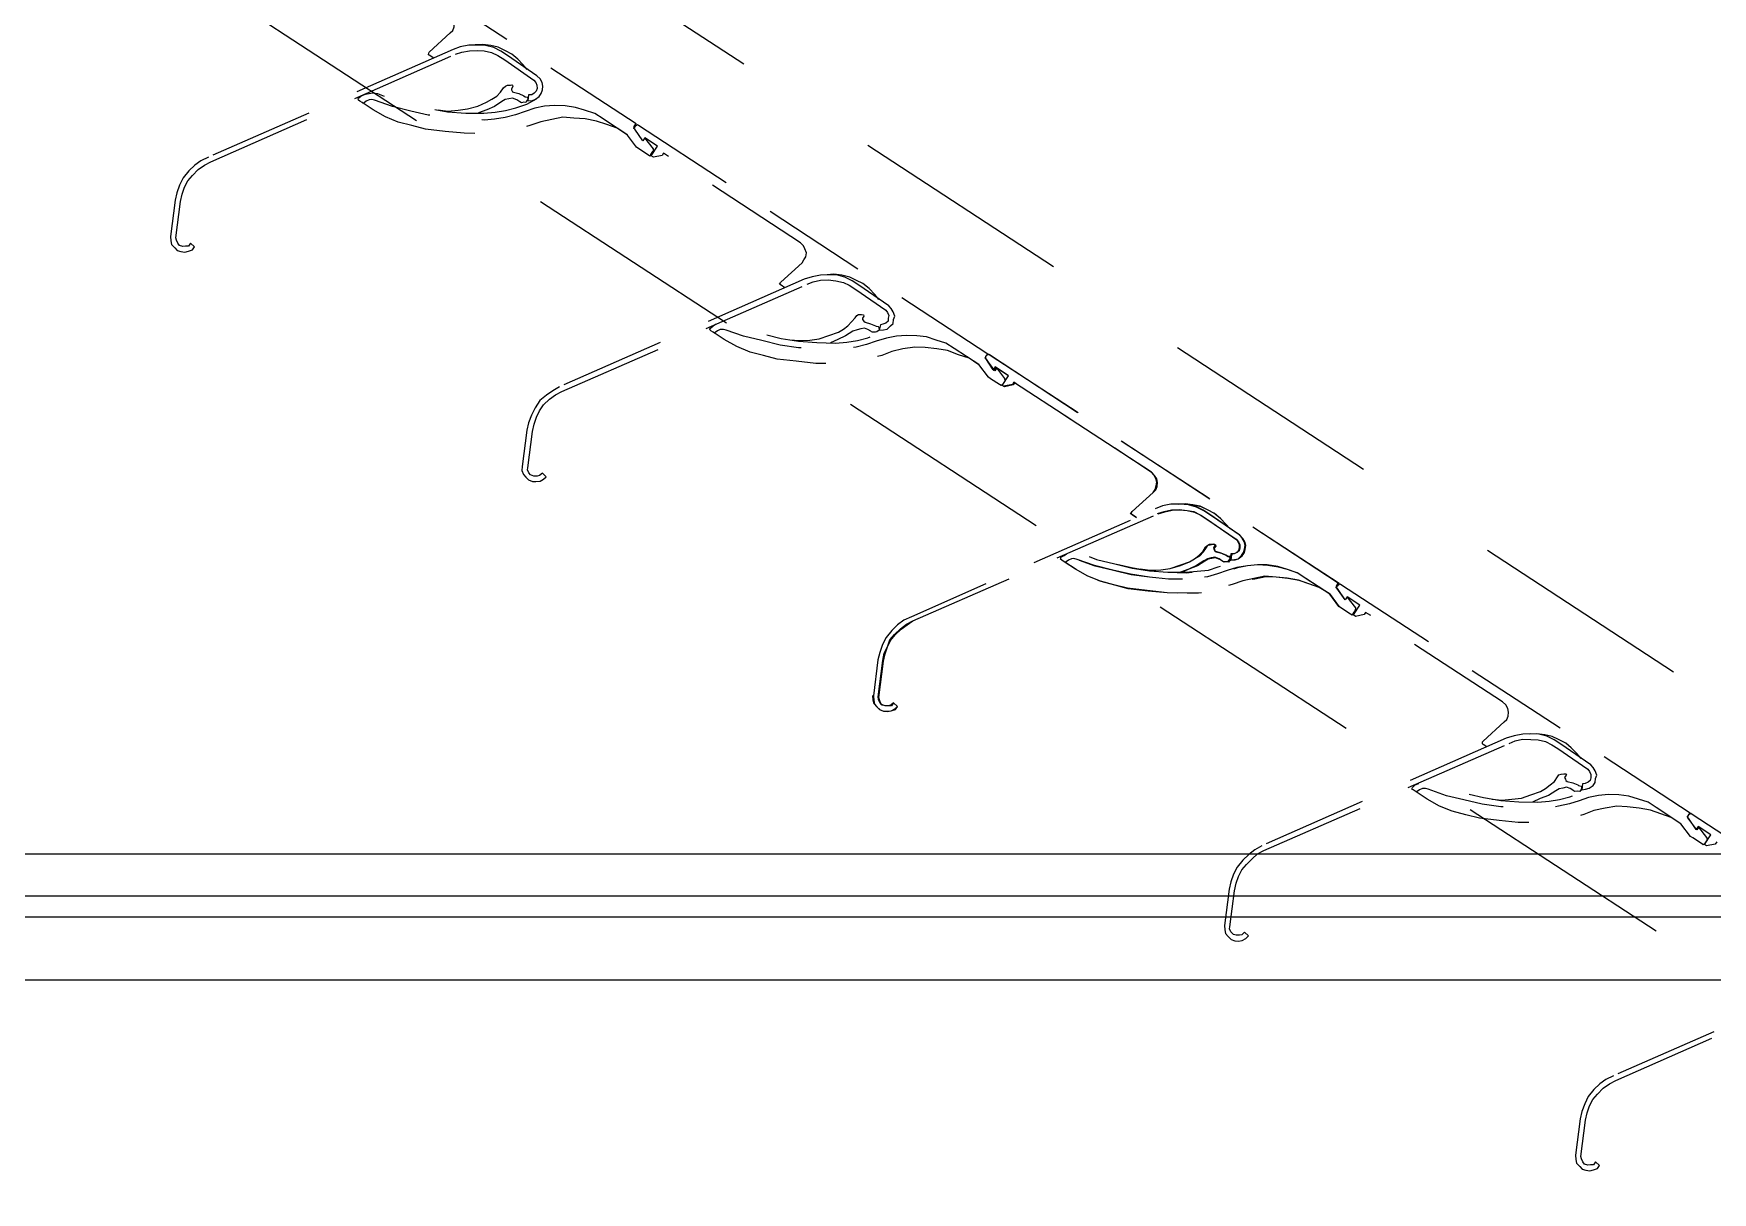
# Model space of a CAD drawing. Header units: centimetres. Extents: x -35664 to 50682, y -23001 to 23705.
# Drawn here: x 4918.28 to 4958.26, y -11470.41 to -11442.8 of the extents above; entities that cross this region are included whole.
import ezdxf

# ---------------------------------------------------------------- set-up
doc = ezdxf.new("R2010")
doc.units = ezdxf.units.CM
doc.linetypes.add('Style de ligne -13', pattern=[0.147638, 0.098425, -0.049213])
doc.linetypes.add('Style de ligne -17', pattern=[0.347222, 0.20828, -0.138942])
doc.layers.add('B Général', color=252, linetype='Continuous')
doc.layers.add('prlm-Coupe', color=252, linetype='Continuous')

# ---------------------------------------------------------------- blocks, each defined once
blk = doc.blocks.new('B 90.Groupe-129-1')
at = {"layer": 'B Général', "linetype": 'Style de ligne -13', "ltscale": 25.4}
for p, q in [((4929.594, -4057.031), (4937.902, -4062.465)), ((4933.542, -4060.701), (4927.717, -4063.265)), ((4927.771, -4063.376), (4933.596, -4060.812)), ((4934.771, -4060.948), (4935.468, -4061.429)), ((4935.538, -4061.323), (4934.841, -4060.842)), ((4935.342, -4061.777), (4935.326, -4061.918)), ((4937.699, -4062.736), (4937.114, -4062.354)), ((4937.913, -4063.028), (4937.699, -4062.736)), ((4937.955, -4062.499), (4946.281, -4067.945)), ((4938.261, -4063.231), (4938.412, -4063)), ((4941.813, -4065.301), (4938.554, -4063.169)), ((4926.922, -4064.287), (4926.812, -4065.151)), ((4926.942, -4065.185), (4927.052, -4064.321)), ((4927.384, -4065.399), (4927.289, -4065.311)), ((4941.903, -4066.169), (4936.079, -4068.733)), ((4936.132, -4068.844), (4941.975, -4066.292)), ((4943.917, -4066.803), (4943.202, -4066.311)), ((4943.917, -4066.803), (4943.202, -4066.311)), ((4943.132, -4066.417), (4943.847, -4066.91)), ((4943.132, -4066.417), (4943.847, -4066.91)), ((4943.721, -4067.257), (4943.687, -4067.386)), ((4943.721, -4067.257), (4943.687, -4067.386)), ((4946.06, -4068.205), (4945.475, -4067.823)), ((4946.06, -4068.205), (4945.475, -4067.823)), ((4946.292, -4068.508), (4946.06, -4068.205)), ((4946.292, -4068.508), (4946.06, -4068.205)), ((4946.316, -4067.968), (4954.624, -4073.402)), ((4946.622, -4068.699), (4946.773, -4068.469)), ((4946.622, -4068.699), (4946.773, -4068.469)), ((4946.622, -4068.699), (4946.773, -4068.469)), ((4950.174, -4070.77), (4946.897, -4068.626)), ((4935.301, -4069.767), (4935.191, -4070.631)), ((4935.321, -4070.665), (4935.43, -4069.801)), ((4935.763, -4070.879), (4935.668, -4070.792)), ((4944.493, -4074.313), (4950.336, -4071.761)), ((4951.494, -4071.885), (4952.191, -4072.367)), ((4951.511, -4071.897), (4952.208, -4072.378)), ((4952.26, -4072.26), (4951.563, -4071.779)), ((4952.064, -4072.714), (4952.048, -4072.855)), ((4952.082, -4072.726), (4952.066, -4072.867)), ((4948.381, -4073.087), (4948.115, -4072.913)), ((4949.907, -4073.073), (4950.142, -4073.101)), ((4954.421, -4073.674), (4953.836, -4073.291)), ((4954.677, -4073.437), (4963.003, -4078.882)), ((4954.635, -4073.965), (4954.421, -4073.674)), ((4954.983, -4074.168), (4955.134, -4073.938)), ((4958.536, -4076.238), (4955.276, -4074.107)), ((4943.662, -4075.236), (4943.552, -4076.1)), ((4943.664, -4076.122), (4943.774, -4075.258)), ((4943.682, -4076.134), (4943.791, -4075.27)), ((4944.124, -4076.347), (4944.029, -4076.26)), ((4944.124, -4076.347), (4944.029, -4076.26)), ((4958.626, -4077.106), (4952.801, -4079.67)), ((4952.855, -4079.781), (4958.697, -4077.229)), ((4959.855, -4077.354), (4960.569, -4077.847)), ((4960.639, -4077.74), (4959.924, -4077.248)), ((4960.443, -4078.194), (4960.427, -4078.335)), ((4962.782, -4079.142), (4962.198, -4078.76)), ((4963.014, -4079.446), (4962.782, -4079.142)), ((4963.056, -4078.917), (4971.364, -4084.351)), ((4963.344, -4079.636), (4963.495, -4079.406)), ((4952.023, -4080.705), (4951.913, -4081.569)), ((4952.043, -4081.603), (4952.153, -4080.739)), ((4952.485, -4081.816), (4952.39, -4081.729)), ((4967.004, -4082.587), (4961.18, -4085.15)), ((4961.233, -4085.262), (4967.058, -4082.698)), ((4960.384, -4086.173), (4960.274, -4087.037)), ((4960.404, -4087.071), (4960.514, -4086.207)), ((4960.846, -4087.285), (4960.751, -4087.197))]:
    blk.add_line(p, q, dxfattribs=at)
at = {"layer": 'B Général', "linetype": 'Style de ligne -13', "ltscale": 25.4, "flags": 128}
for points in [[(4933.08, -4060.904), (4932.974, -4060.835), (4932.956, -4060.823), (4932.962, -4060.776), (4932.973, -4060.759), (4933.474, -4060.302), (4933.538, -4060.243), (4933.567, -4060.16), (4933.578, -4060.066), (4933.559, -4059.978), (4933.512, -4059.897), (4933.452, -4059.833)], [(4934.841, -4060.842), (4934.681, -4060.738), (4934.51, -4060.651), (4934.316, -4060.6), (4934.117, -4060.596), (4933.917, -4060.592), (4933.712, -4060.635), (4933.542, -4060.701)], [(4933.596, -4060.812), (4933.754, -4060.763), (4933.93, -4060.727), (4934.112, -4060.719), (4934.282, -4060.729), (4934.459, -4060.769), (4934.612, -4060.844), (4934.771, -4060.948)], [(4935.308, -4061.172), (4935.207, -4061.056), (4935.088, -4060.928), (4934.94, -4060.806), (4934.787, -4060.731), (4934.616, -4060.644), (4934.44, -4060.605), (4934.252, -4060.583), (4934.07, -4060.59)], [(4934.742, -4061.612), (4934.794, -4061.57), (4934.835, -4061.546), (4934.912, -4061.546), (4934.941, -4061.54), (4934.959, -4061.551), (4934.965, -4061.581), (4934.93, -4061.634), (4934.936, -4061.663), (4934.96, -4061.704), (4934.978, -4061.716), (4935.107, -4061.75), (4935.225, -4061.801), (4935.26, -4061.825), (4935.307, -4061.83), (4935.325, -4061.842), (4935.314, -4061.859), (4935.331, -4061.871), (4935.308, -4061.906), (4935.273, -4061.959), (4935.226, -4061.954), (4935.168, -4061.966), (4935.132, -4061.943), (4935.132, -4061.943), (4935.061, -4061.897), (4934.961, -4061.857), (4934.873, -4061.875), (4934.786, -4061.893), (4934.704, -4061.941), (4934.529, -4062.054), (4934.347, -4062.138), (4934.148, -4062.21)], [(4935.326, -4061.918), (4935.431, -4061.911), (4935.502, -4061.881), (4935.595, -4061.816), (4935.641, -4061.745), (4935.67, -4061.662), (4935.681, -4061.568), (4935.663, -4061.481), (4935.615, -4061.399), (4935.538, -4061.323)], [(4935.468, -4061.429), (4935.51, -4061.482), (4935.54, -4061.552), (4935.541, -4061.628), (4935.524, -4061.693), (4935.471, -4061.735), (4935.419, -4061.776), (4935.342, -4061.777)], [(4936.672, -4062.141), (4936.46, -4062.078), (4936.208, -4062.039), (4935.961, -4062.03), (4935.72, -4062.049), (4935.486, -4062.099), (4935.258, -4062.177), (4935.029, -4062.255), (4934.783, -4062.322), (4934.531, -4062.359), (4934.291, -4062.379), (4933.844, -4062.365), (4933.392, -4062.322), (4932.951, -4062.262), (4932.534, -4062.166), (4932.098, -4062.058), (4931.668, -4061.903), (4931.604, -4061.886), (4931.545, -4061.898), (4931.475, -4061.928), (4931.422, -4061.97), (4931.393, -4061.976), (4931.375, -4061.964), (4931.322, -4061.93), (4931.287, -4061.906), (4931.281, -4061.877), (4931.292, -4061.859), (4931.356, -4061.8), (4931.456, -4061.764), (4931.544, -4061.746), (4931.631, -4061.727), (4931.743, -4061.75), (4932.144, -4061.911), (4932.562, -4062.007), (4932.979, -4062.103), (4933.408, -4062.181), (4933.843, -4062.213), (4934.272, -4062.215), (4934.542, -4062.189), (4934.794, -4062.152), (4935.04, -4062.085), (4935.297, -4062), (4935.531, -4061.875)], [(4933.185, -4062.136), (4933.42, -4062.164), (4933.661, -4062.144), (4933.883, -4062.113), (4934.129, -4062.046), (4934.34, -4061.956), (4934.463, -4061.884), (4934.585, -4061.813), (4934.672, -4061.718), (4934.742, -4061.612)], [(4932.884, -4062.597), (4932.56, -4062.512), (4932.236, -4062.426), (4931.936, -4062.306), (4931.641, -4062.138), (4931.375, -4061.964)], [(4937.681, -4062.725), (4937.451, -4062.574), (4937.204, -4062.488), (4936.956, -4062.403), (4936.686, -4062.352), (4936.421, -4062.331), (4936.157, -4062.31), (4935.893, -4062.365), (4935.63, -4062.42), (4935.372, -4062.505), (4935.115, -4062.589), (4934.839, -4062.662), (4934.558, -4062.705), (4934.282, -4062.702), (4933.806, -4062.694), (4933.354, -4062.651), (4932.884, -4062.597)], [(4937.114, -4062.354), (4936.919, -4062.227), (4936.672, -4062.141)], [(4938.255, -4063.201), (4938.301, -4063.13), (4938.313, -4063.113), (4938.318, -4063.066), (4938.11, -4062.803), (4938.064, -4062.874), (4937.868, -4062.594), (4937.85, -4062.583), (4937.856, -4062.536), (4937.902, -4062.465)], [(4938.412, -4063), (4938.11, -4062.803), (4938.064, -4062.874), (4937.868, -4062.594), (4937.85, -4062.583), (4937.873, -4062.547), (4937.896, -4062.512), (4937.937, -4062.488), (4937.955, -4062.499)], [(4938.255, -4063.201), (4938.232, -4063.237), (4938.196, -4063.214), (4937.966, -4063.063), (4937.913, -4063.028)], [(4927.717, -4063.265), (4927.536, -4063.348), (4927.39, -4063.455), (4927.251, -4063.592), (4927.117, -4063.757), (4927.03, -4063.928), (4926.962, -4064.111), (4926.922, -4064.287)], [(4927.052, -4064.321), (4927.091, -4064.145), (4927.148, -4063.98), (4927.223, -4063.827), (4927.334, -4063.697), (4927.473, -4063.56), (4927.619, -4063.453), (4927.771, -4063.376)], [(4938.554, -4063.169), (4938.519, -4063.222), (4938.314, -4063.265), (4938.261, -4063.231)], [(4926.812, -4065.151), (4926.819, -4065.257), (4926.837, -4065.345), (4926.914, -4065.42), (4926.974, -4065.484), (4927.056, -4065.513), (4927.15, -4065.524), (4927.238, -4065.506), (4927.338, -4065.469), (4927.384, -4065.399)], [(4927.289, -4065.311), (4927.243, -4065.382), (4927.167, -4065.383), (4927.108, -4065.395), (4927.026, -4065.367), (4926.984, -4065.314), (4926.954, -4065.244), (4926.942, -4065.185)], [(4941.441, -4066.373), (4941.353, -4066.315), (4941.317, -4066.292), (4941.34, -4066.256), (4941.352, -4066.239), (4941.853, -4065.782), (4941.899, -4065.711), (4941.945, -4065.64), (4941.956, -4065.546), (4941.92, -4065.447), (4941.89, -4065.377), (4941.813, -4065.301)], [(4941.441, -4066.373), (4941.353, -4066.315), (4941.317, -4066.292), (4941.34, -4066.256), (4941.352, -4066.239), (4941.853, -4065.782), (4941.899, -4065.711), (4941.945, -4065.64), (4941.956, -4065.546), (4941.92, -4065.447), (4941.89, -4065.377), (4941.813, -4065.301)], [(4943.202, -4066.311), (4943.043, -4066.206), (4942.872, -4066.12), (4942.677, -4066.069), (4942.478, -4066.064), (4942.296, -4066.072), (4942.091, -4066.115), (4941.903, -4066.169)], [(4943.202, -4066.311), (4943.043, -4066.206), (4942.872, -4066.12), (4942.677, -4066.069), (4942.478, -4066.064), (4942.296, -4066.072), (4942.091, -4066.115), (4941.903, -4066.169)], [(4941.975, -4066.292), (4942.115, -4066.232), (4942.291, -4066.195), (4942.473, -4066.188), (4942.661, -4066.21), (4942.837, -4066.249), (4942.973, -4066.313), (4943.132, -4066.417)], [(4941.975, -4066.292), (4942.115, -4066.232), (4942.291, -4066.195), (4942.473, -4066.188), (4942.661, -4066.21), (4942.837, -4066.249), (4942.973, -4066.313), (4943.132, -4066.417)], [(4943.686, -4066.653), (4943.585, -4066.536), (4943.449, -4066.396), (4943.301, -4066.274), (4943.148, -4066.199), (4942.995, -4066.124), (4942.801, -4066.073), (4942.612, -4066.051), (4942.448, -4066.07)], [(4943.686, -4066.653), (4943.585, -4066.536), (4943.449, -4066.396), (4943.301, -4066.274), (4943.148, -4066.199), (4942.995, -4066.124), (4942.801, -4066.073), (4942.612, -4066.051), (4942.448, -4066.07)], [(4941.564, -4067.616), (4941.781, -4067.632), (4942.039, -4067.624), (4942.262, -4067.593), (4942.49, -4067.514), (4942.719, -4067.436), (4942.841, -4067.364), (4942.946, -4067.281), (4943.033, -4067.187), (4943.121, -4067.092)], [(4941.564, -4067.616), (4941.781, -4067.632), (4942.039, -4067.624), (4942.262, -4067.593), (4942.49, -4067.514), (4942.719, -4067.436), (4942.841, -4067.364), (4942.946, -4067.281), (4943.033, -4067.187), (4943.121, -4067.092)], [(4943.121, -4067.092), (4943.155, -4067.039), (4943.196, -4067.015), (4943.273, -4067.014), (4943.32, -4067.02), (4943.32, -4067.02), (4943.326, -4067.049), (4943.291, -4067.102), (4943.297, -4067.132), (4943.321, -4067.172), (4943.356, -4067.196), (4943.486, -4067.23), (4943.604, -4067.281), (4943.621, -4067.293), (4943.668, -4067.298), (4943.686, -4067.31), (4943.675, -4067.328), (4943.692, -4067.339), (4943.687, -4067.386), (4943.634, -4067.428), (4943.605, -4067.434), (4943.529, -4067.435), (4943.511, -4067.423), (4943.493, -4067.412), (4943.422, -4067.365), (4943.34, -4067.337), (4943.252, -4067.355), (4943.164, -4067.373), (4943.065, -4067.409), (4942.89, -4067.523), (4942.708, -4067.606), (4942.527, -4067.69)], [(4943.121, -4067.092), (4943.155, -4067.039), (4943.196, -4067.015), (4943.273, -4067.014), (4943.32, -4067.02), (4943.32, -4067.02), (4943.326, -4067.049), (4943.291, -4067.102), (4943.297, -4067.132), (4943.321, -4067.172), (4943.356, -4067.196), (4943.486, -4067.23), (4943.604, -4067.281), (4943.621, -4067.293), (4943.668, -4067.298), (4943.686, -4067.31), (4943.675, -4067.328), (4943.692, -4067.339), (4943.687, -4067.386), (4943.634, -4067.428), (4943.605, -4067.434), (4943.529, -4067.435), (4943.511, -4067.423), (4943.493, -4067.412), (4943.422, -4067.365), (4943.34, -4067.337), (4943.252, -4067.355), (4943.164, -4067.373), (4943.065, -4067.409), (4942.89, -4067.523), (4942.708, -4067.606), (4942.527, -4067.69)], [(4943.687, -4067.386), (4943.793, -4067.38), (4943.88, -4067.361), (4943.956, -4067.284), (4944.02, -4067.225), (4944.031, -4067.131), (4944.06, -4067.049), (4944.024, -4066.949), (4943.976, -4066.867), (4943.917, -4066.803)], [(4943.687, -4067.386), (4943.793, -4067.38), (4943.88, -4067.361), (4943.956, -4067.284), (4944.02, -4067.225), (4944.031, -4067.131), (4944.06, -4067.049), (4944.024, -4066.949), (4943.976, -4066.867), (4943.917, -4066.803)], [(4943.847, -4066.91), (4943.889, -4066.962), (4943.919, -4067.032), (4943.902, -4067.097), (4943.902, -4067.173), (4943.85, -4067.215), (4943.78, -4067.245), (4943.721, -4067.257)], [(4943.847, -4066.91), (4943.889, -4066.962), (4943.919, -4067.032), (4943.902, -4067.097), (4943.902, -4067.173), (4943.85, -4067.215), (4943.78, -4067.245), (4943.721, -4067.257)], [(4945.475, -4067.823), (4945.281, -4067.695), (4945.051, -4067.621), (4944.821, -4067.547), (4944.586, -4067.519), (4944.34, -4067.51), (4944.099, -4067.53), (4943.865, -4067.579), (4943.619, -4067.645), (4943.39, -4067.724), (4943.144, -4067.79), (4942.892, -4067.828), (4942.652, -4067.848), (4942.205, -4067.834), (4941.771, -4067.802), (4941.33, -4067.742), (4940.895, -4067.634), (4940.459, -4067.526), (4940.047, -4067.383), (4939.982, -4067.366), (4939.906, -4067.367), (4939.836, -4067.397), (4939.783, -4067.438), (4939.772, -4067.456), (4939.736, -4067.433), (4939.683, -4067.398), (4939.665, -4067.387), (4939.659, -4067.357), (4939.671, -4067.339), (4939.735, -4067.28), (4939.817, -4067.233), (4939.922, -4067.226), (4940.01, -4067.207), (4940.104, -4067.218), (4940.505, -4067.379), (4940.922, -4067.475), (4941.358, -4067.583), (4941.769, -4067.65), (4942.204, -4067.681), (4942.65, -4067.695), (4942.92, -4067.669), (4943.172, -4067.632), (4943.418, -4067.565), (4943.658, -4067.469), (4943.892, -4067.343)], [(4941.262, -4068.077), (4940.939, -4067.992), (4940.615, -4067.907), (4940.297, -4067.774), (4940.002, -4067.607), (4939.736, -4067.433)], [(4946.042, -4068.193), (4945.83, -4068.054), (4945.582, -4067.969), (4945.317, -4067.871), (4945.065, -4067.832), (4944.782, -4067.799), (4944.536, -4067.79), (4944.254, -4067.833), (4943.991, -4067.889), (4943.751, -4067.985), (4943.476, -4068.058), (4943.2, -4068.13), (4942.937, -4068.186), (4942.661, -4068.182), (4942.185, -4068.175), (4941.715, -4068.12), (4941.262, -4068.077)], [(4946.634, -4068.681), (4946.68, -4068.611), (4946.692, -4068.593), (4946.679, -4068.534), (4946.489, -4068.283), (4946.443, -4068.354), (4946.229, -4068.063), (4946.211, -4068.051), (4946.234, -4068.016), (4946.281, -4067.945)], [(4946.773, -4068.469), (4946.454, -4068.26), (4946.407, -4068.331), (4946.229, -4068.063), (4946.211, -4068.051), (4946.234, -4068.016), (4946.258, -4067.98), (4946.281, -4067.945), (4946.316, -4067.968)], [(4946.634, -4068.681), (4946.68, -4068.611), (4946.692, -4068.593), (4946.679, -4068.534), (4946.489, -4068.283), (4946.443, -4068.354), (4946.229, -4068.063), (4946.211, -4068.051), (4946.234, -4068.016), (4946.281, -4067.945)], [(4946.773, -4068.469), (4946.472, -4068.272), (4946.425, -4068.343), (4946.247, -4068.074), (4946.229, -4068.063), (4946.234, -4068.016), (4946.258, -4067.98), (4946.298, -4067.956), (4946.334, -4067.98)], [(4946.773, -4068.469), (4946.472, -4068.272), (4946.425, -4068.343), (4946.247, -4068.074), (4946.229, -4068.063), (4946.234, -4068.016), (4946.258, -4067.98), (4946.298, -4067.956), (4946.334, -4067.98)], [(4946.334, -4067.98), (4954.642, -4073.413), (4954.596, -4073.484), (4954.572, -4073.52), (4954.608, -4073.543), (4954.804, -4073.823), (4954.85, -4073.752), (4955.058, -4074.014), (4955.053, -4074.061), (4955.041, -4074.079), (4954.995, -4074.15), (4954.972, -4074.185), (4954.936, -4074.162), (4954.706, -4074.012), (4954.653, -4073.977), (4954.439, -4073.685), (4954.191, -4073.523), (4953.943, -4073.437), (4953.696, -4073.351), (4953.426, -4073.301), (4953.144, -4073.268), (4952.897, -4073.258), (4952.633, -4073.314), (4952.369, -4073.369), (4952.112, -4073.453), (4951.854, -4073.538), (4951.579, -4073.611), (4951.298, -4073.654), (4951.022, -4073.651), (4950.546, -4073.643), (4950.094, -4073.6), (4949.623, -4073.546), (4949.3, -4073.46), (4948.976, -4073.375), (4948.676, -4073.254), (4948.381, -4073.087)], [(4936.079, -4068.733), (4935.915, -4068.829), (4935.769, -4068.936), (4935.612, -4069.06), (4935.496, -4069.237), (4935.409, -4069.408), (4935.34, -4069.591), (4935.301, -4069.767)], [(4946.634, -4068.681), (4946.593, -4068.705), (4946.557, -4068.682), (4946.345, -4068.543), (4946.292, -4068.508)], [(4946.634, -4068.681), (4946.593, -4068.705), (4946.557, -4068.682), (4946.345, -4068.543), (4946.292, -4068.508)], [(4946.897, -4068.626), (4946.863, -4068.679), (4946.657, -4068.722), (4946.622, -4068.699)], [(4946.915, -4068.638), (4946.88, -4068.691), (4946.675, -4068.734), (4946.622, -4068.699)], [(4946.915, -4068.638), (4946.88, -4068.691), (4946.675, -4068.734), (4946.622, -4068.699)], [(4949.82, -4071.853), (4949.714, -4071.784), (4949.696, -4071.772), (4949.701, -4071.725), (4949.713, -4071.707), (4950.214, -4071.251), (4950.278, -4071.191), (4950.307, -4071.109), (4950.317, -4071.015), (4950.299, -4070.927), (4950.251, -4070.845), (4950.192, -4070.781), (4946.915, -4068.638)], [(4935.43, -4069.801), (4935.47, -4069.625), (4935.527, -4069.46), (4935.602, -4069.307), (4935.695, -4069.165), (4935.835, -4069.029), (4935.98, -4068.922), (4936.132, -4068.844)], [(4935.191, -4070.631), (4935.18, -4070.725), (4935.216, -4070.825), (4935.276, -4070.889), (4935.335, -4070.953), (4935.435, -4070.993), (4935.511, -4070.993), (4935.617, -4070.986), (4935.699, -4070.938), (4935.763, -4070.879)], [(4935.668, -4070.792), (4935.604, -4070.851), (4935.545, -4070.863), (4935.469, -4070.864), (4935.387, -4070.835), (4935.345, -4070.783), (4935.315, -4070.712), (4935.321, -4070.665)], [(4949.802, -4071.841), (4949.696, -4071.772), (4949.678, -4071.76), (4949.701, -4071.725), (4949.713, -4071.707), (4950.214, -4071.251), (4950.26, -4071.18), (4950.289, -4071.097), (4950.3, -4071.003), (4950.281, -4070.916), (4950.234, -4070.834), (4950.174, -4070.77)], [(4952.066, -4072.867), (4952.171, -4072.86), (4952.242, -4072.83), (4952.335, -4072.764), (4952.381, -4072.694), (4952.41, -4072.611), (4952.421, -4072.517), (4952.402, -4072.429), (4952.355, -4072.347), (4952.278, -4072.272), (4951.581, -4071.791), (4951.421, -4071.686), (4951.25, -4071.6), (4951.056, -4071.549), (4950.839, -4071.533), (4950.657, -4071.54), (4950.452, -4071.583), (4950.282, -4071.649), (4944.457, -4074.213)], [(4951.563, -4071.779), (4951.404, -4071.675), (4951.233, -4071.588), (4951.038, -4071.537), (4950.839, -4071.533), (4950.639, -4071.529), (4950.434, -4071.572), (4950.264, -4071.638)], [(4952.047, -4072.121), (4951.947, -4072.005), (4951.81, -4071.865), (4951.662, -4071.743), (4951.509, -4071.668), (4951.338, -4071.581), (4951.162, -4071.542), (4950.974, -4071.52), (4950.792, -4071.527)], [(4952.047, -4072.121), (4951.947, -4072.005), (4951.828, -4071.876), (4951.68, -4071.754), (4951.509, -4071.668), (4951.356, -4071.593), (4951.179, -4071.553), (4950.991, -4071.532), (4950.809, -4071.539)], [(4950.318, -4071.749), (4950.476, -4071.701), (4950.652, -4071.664), (4950.834, -4071.656), (4951.022, -4071.678), (4951.181, -4071.706), (4951.334, -4071.781), (4951.494, -4071.885)], [(4950.336, -4071.761), (4950.494, -4071.712), (4950.67, -4071.675), (4950.852, -4071.668), (4951.022, -4071.678), (4951.199, -4071.718), (4951.352, -4071.793), (4951.511, -4071.897)], [(4952.048, -4072.855), (4952.154, -4072.848), (4952.242, -4072.83), (4952.317, -4072.753), (4952.364, -4072.682), (4952.392, -4072.6), (4952.403, -4072.506), (4952.385, -4072.418), (4952.337, -4072.336), (4952.26, -4072.26)], [(4953.836, -4073.291), (4953.642, -4073.164), (4953.394, -4073.078), (4953.182, -4073.015), (4952.93, -4072.976), (4952.701, -4072.978), (4952.46, -4072.998), (4952.208, -4073.036), (4951.98, -4073.114), (4951.751, -4073.192), (4951.506, -4073.259), (4951.253, -4073.296), (4951.013, -4073.316), (4950.567, -4073.302), (4950.132, -4073.271), (4949.673, -4073.199), (4949.256, -4073.103), (4948.82, -4072.995), (4948.408, -4072.852), (4948.326, -4072.823), (4948.267, -4072.835), (4948.197, -4072.865), (4948.144, -4072.907), (4948.115, -4072.913), (4948.097, -4072.901), (4948.044, -4072.867), (4948.009, -4072.843), (4948.02, -4072.826), (4948.014, -4072.796), (4948.096, -4072.749), (4948.178, -4072.701), (4948.266, -4072.683), (4948.371, -4072.676), (4948.465, -4072.687), (4948.866, -4072.848), (4949.284, -4072.944), (4949.701, -4073.04), (4950.131, -4073.118), (4950.565, -4073.15), (4950.994, -4073.152), (4951.264, -4073.126), (4951.533, -4073.1), (4951.762, -4073.022), (4952.019, -4072.937), (4952.253, -4072.812)], [(4954.439, -4073.685), (4953.854, -4073.303), (4953.659, -4073.175), (4953.412, -4073.09), (4953.2, -4073.027), (4952.947, -4072.988), (4952.701, -4072.978), (4952.46, -4072.998), (4952.226, -4073.047), (4951.997, -4073.125), (4951.769, -4073.204), (4951.523, -4073.271), (4951.271, -4073.308), (4951.013, -4073.316), (4950.584, -4073.314), (4950.132, -4073.271), (4949.691, -4073.21), (4949.273, -4073.114), (4948.838, -4073.006), (4948.408, -4072.852), (4948.343, -4072.835), (4948.285, -4072.847), (4948.214, -4072.877), (4948.144, -4072.907), (4948.133, -4072.925), (4948.115, -4072.913), (4948.062, -4072.878), (4948.026, -4072.855), (4948.02, -4072.826), (4948.032, -4072.808), (4948.096, -4072.749), (4948.195, -4072.713), (4948.283, -4072.694), (4948.371, -4072.676), (4948.483, -4072.698), (4948.866, -4072.848), (4949.301, -4072.955), (4949.719, -4073.052), (4950.131, -4073.118), (4950.565, -4073.15), (4951.012, -4073.163), (4951.281, -4073.138), (4951.533, -4073.1), (4951.779, -4073.033), (4952.037, -4072.949), (4952.271, -4072.824)], [(4949.925, -4073.085), (4950.16, -4073.112), (4950.4, -4073.093), (4950.623, -4073.061), (4950.869, -4072.994), (4951.08, -4072.905), (4951.202, -4072.833), (4951.325, -4072.762), (4951.412, -4072.667), (4951.482, -4072.561)], [(4950.142, -4073.101), (4950.4, -4073.093), (4950.623, -4073.061), (4950.852, -4072.983), (4951.08, -4072.905), (4951.202, -4072.833), (4951.307, -4072.75), (4951.395, -4072.655), (4951.464, -4072.549)], [(4951.464, -4072.549), (4951.517, -4072.507), (4951.557, -4072.484), (4951.634, -4072.483), (4951.663, -4072.477), (4951.681, -4072.488), (4951.687, -4072.518), (4951.652, -4072.571), (4951.658, -4072.6), (4951.682, -4072.641), (4951.7, -4072.653), (4951.829, -4072.687), (4951.947, -4072.738), (4951.983, -4072.762), (4952.03, -4072.767), (4952.047, -4072.779), (4952.036, -4072.796), (4952.053, -4072.808), (4952.03, -4072.843), (4951.995, -4072.897), (4951.966, -4072.903), (4951.89, -4072.903), (4951.854, -4072.88), (4951.854, -4072.88), (4951.784, -4072.834), (4951.683, -4072.794), (4951.596, -4072.812), (4951.508, -4072.83), (4951.426, -4072.878), (4951.251, -4072.991), (4951.069, -4073.075), (4950.87, -4073.147)], [(4951.482, -4072.561), (4951.517, -4072.507), (4951.575, -4072.495), (4951.634, -4072.483), (4951.681, -4072.488), (4951.698, -4072.5), (4951.705, -4072.529), (4951.67, -4072.582), (4951.676, -4072.612), (4951.682, -4072.641), (4951.717, -4072.664), (4951.847, -4072.698), (4951.965, -4072.75), (4952, -4072.773), (4952.047, -4072.779), (4952.065, -4072.79), (4952.053, -4072.808), (4952.053, -4072.808), (4952.048, -4072.855), (4952.013, -4072.908), (4951.966, -4072.903), (4951.908, -4072.915), (4951.872, -4072.892), (4951.872, -4072.892), (4951.801, -4072.845), (4951.701, -4072.805), (4951.613, -4072.824), (4951.525, -4072.842), (4951.444, -4072.89), (4951.268, -4073.003), (4951.069, -4073.075), (4950.888, -4073.159)], [(4952.191, -4072.367), (4952.232, -4072.419), (4952.262, -4072.489), (4952.263, -4072.566), (4952.246, -4072.63), (4952.211, -4072.683), (4952.141, -4072.713), (4952.064, -4072.714)], [(4952.208, -4072.378), (4952.25, -4072.431), (4952.28, -4072.501), (4952.28, -4072.577), (4952.263, -4072.642), (4952.211, -4072.683), (4952.141, -4072.713), (4952.082, -4072.726)], [(4949.606, -4073.534), (4949.282, -4073.449), (4948.959, -4073.364), (4948.658, -4073.243), (4948.363, -4073.075), (4948.097, -4072.902)], [(4954.404, -4073.662), (4954.173, -4073.512), (4953.926, -4073.426), (4953.679, -4073.34), (4953.408, -4073.289), (4953.144, -4073.268), (4952.879, -4073.247), (4952.616, -4073.302), (4952.352, -4073.357), (4952.094, -4073.442), (4951.837, -4073.526), (4951.561, -4073.599), (4951.28, -4073.643), (4951.022, -4073.651), (4950.546, -4073.643), (4950.076, -4073.589), (4949.606, -4073.534)], [(4954.977, -4074.138), (4955.023, -4074.068), (4955.035, -4074.05), (4955.04, -4074.003), (4954.833, -4073.74), (4954.786, -4073.811), (4954.59, -4073.531), (4954.572, -4073.52), (4954.578, -4073.473), (4954.624, -4073.402)], [(4955.134, -4073.938), (4954.833, -4073.741), (4954.786, -4073.811), (4954.608, -4073.543), (4954.59, -4073.531), (4954.596, -4073.484), (4954.619, -4073.449), (4954.66, -4073.425), (4954.677, -4073.437)], [(4944.457, -4074.213), (4944.276, -4074.297), (4944.13, -4074.404), (4943.991, -4074.54), (4943.857, -4074.706), (4943.77, -4074.877), (4943.702, -4075.06), (4943.662, -4075.236)], [(4943.774, -4075.258), (4943.813, -4075.082), (4943.888, -4074.929), (4943.946, -4074.764), (4944.056, -4074.634), (4944.196, -4074.497), (4944.341, -4074.39), (4944.493, -4074.313)], [(4943.791, -4075.27), (4943.831, -4075.094), (4943.888, -4074.929), (4943.963, -4074.775), (4944.074, -4074.645), (4944.213, -4074.509), (4944.359, -4074.402), (4944.493, -4074.313)], [(4954.977, -4074.138), (4954.954, -4074.174), (4954.918, -4074.151), (4954.706, -4074.012), (4954.635, -4073.965)], [(4955.276, -4074.107), (4955.242, -4074.16), (4955.036, -4074.203), (4954.983, -4074.168)], [(4943.534, -4076.088), (4943.541, -4076.194), (4943.56, -4076.282), (4943.637, -4076.358), (4943.696, -4076.422), (4943.796, -4076.462), (4943.872, -4076.461), (4943.978, -4076.454), (4944.06, -4076.407), (4944.124, -4076.347)], [(4943.552, -4076.1), (4943.559, -4076.206), (4943.577, -4076.293), (4943.637, -4076.358), (4943.714, -4076.433), (4943.796, -4076.462), (4943.89, -4076.473), (4943.978, -4076.454), (4944.077, -4076.418), (4944.124, -4076.347)], [(4944.029, -4076.26), (4943.965, -4076.319), (4943.906, -4076.332), (4943.83, -4076.332), (4943.748, -4076.304), (4943.706, -4076.251), (4943.676, -4076.181), (4943.664, -4076.122)], [(4944.029, -4076.26), (4943.983, -4076.331), (4943.906, -4076.332), (4943.83, -4076.332), (4943.765, -4076.315), (4943.724, -4076.263), (4943.694, -4076.193), (4943.682, -4076.134)], [(4958.163, -4077.31), (4958.075, -4077.252), (4958.057, -4077.24), (4958.063, -4077.193), (4958.074, -4077.176), (4958.575, -4076.719), (4958.639, -4076.66), (4958.668, -4076.578), (4958.679, -4076.484), (4958.66, -4076.396), (4958.613, -4076.314), (4958.536, -4076.238)], [(4959.924, -4077.248), (4959.765, -4077.143), (4959.594, -4077.057), (4959.4, -4077.006), (4959.2, -4077.002), (4959.018, -4077.009), (4958.813, -4077.052), (4958.626, -4077.106)], [(4958.697, -4077.229), (4958.837, -4077.169), (4959.013, -4077.132), (4959.213, -4077.137), (4959.383, -4077.147), (4959.56, -4077.186), (4959.713, -4077.261), (4959.855, -4077.354)], [(4959.717, -4077.062), (4959.54, -4077.022), (4959.352, -4077), (4959.17, -4077.008)], [(4960.409, -4077.59), (4960.308, -4077.473), (4960.172, -4077.334), (4960.041, -4077.223), (4959.87, -4077.137), (4959.717, -4077.062)], [(4960.427, -4078.335), (4960.515, -4078.317), (4960.603, -4078.298), (4960.696, -4078.233), (4960.742, -4078.162), (4960.753, -4078.068), (4960.782, -4077.986), (4960.746, -4077.886), (4960.698, -4077.804), (4960.639, -4077.74)], [(4960.569, -4077.847), (4960.611, -4077.899), (4960.641, -4077.969), (4960.642, -4078.046), (4960.625, -4078.11), (4960.572, -4078.152), (4960.502, -4078.182), (4960.443, -4078.194)], [(4962.198, -4078.76), (4962.003, -4078.633), (4961.773, -4078.558), (4961.544, -4078.484), (4961.309, -4078.457), (4961.062, -4078.447), (4960.821, -4078.467), (4960.587, -4078.516), (4960.359, -4078.594), (4960.13, -4078.672), (4959.867, -4078.728), (4959.615, -4078.765), (4959.374, -4078.785), (4958.928, -4078.771), (4958.493, -4078.74), (4958.052, -4078.679), (4957.617, -4078.571), (4957.199, -4078.475), (4956.769, -4078.32), (4956.705, -4078.303), (4956.628, -4078.304), (4956.558, -4078.334), (4956.506, -4078.376), (4956.494, -4078.393), (4956.459, -4078.37), (4956.405, -4078.335), (4956.388, -4078.324), (4956.382, -4078.294), (4956.393, -4078.277), (4956.457, -4078.217), (4956.557, -4078.181), (4956.645, -4078.163), (4956.733, -4078.145), (4956.827, -4078.156), (4957.227, -4078.316), (4957.663, -4078.424), (4958.08, -4078.52), (4958.492, -4078.587), (4958.926, -4078.618), (4959.373, -4078.632), (4959.643, -4078.606), (4959.895, -4078.569), (4960.141, -4078.502), (4960.381, -4078.406), (4960.614, -4078.281)], [(4958.286, -4078.554), (4958.521, -4078.581), (4958.761, -4078.561), (4958.984, -4078.53), (4959.213, -4078.451), (4959.441, -4078.373), (4959.563, -4078.302), (4959.668, -4078.219), (4959.773, -4078.135), (4959.843, -4078.029)], [(4959.843, -4078.029), (4959.878, -4077.976), (4959.936, -4077.964), (4959.995, -4077.951), (4960.042, -4077.957), (4960.06, -4077.968), (4960.048, -4077.986), (4960.013, -4078.039), (4960.037, -4078.08), (4960.043, -4078.11), (4960.079, -4078.133), (4960.208, -4078.167), (4960.326, -4078.219), (4960.344, -4078.23), (4960.408, -4078.247), (4960.408, -4078.247), (4960.415, -4078.277), (4960.415, -4078.277), (4960.409, -4078.324), (4960.374, -4078.377), (4960.327, -4078.371), (4960.251, -4078.372), (4960.233, -4078.36), (4960.233, -4078.36), (4960.145, -4078.302), (4960.062, -4078.274), (4959.974, -4078.292), (4959.886, -4078.311), (4959.805, -4078.358), (4959.63, -4078.471), (4959.431, -4078.543), (4959.249, -4078.627)], [(4957.985, -4079.014), (4957.661, -4078.929), (4957.337, -4078.844), (4957.037, -4078.723), (4956.742, -4078.555), (4956.458, -4078.37)], [(4962.782, -4079.142), (4962.552, -4078.992), (4962.305, -4078.906), (4962.057, -4078.82), (4961.787, -4078.769), (4961.505, -4078.737), (4961.258, -4078.727), (4960.977, -4078.771), (4960.713, -4078.826), (4960.473, -4078.922), (4960.215, -4079.006), (4959.94, -4079.079), (4959.659, -4079.123), (4959.383, -4079.119), (4958.907, -4079.112), (4958.455, -4079.069), (4957.985, -4079.014)], [(4963.356, -4079.619), (4963.402, -4079.548), (4963.414, -4079.53), (4963.402, -4079.472), (4963.212, -4079.221), (4963.165, -4079.292), (4962.951, -4079), (4962.934, -4078.988), (4962.957, -4078.953), (4963.003, -4078.882)], [(4963.495, -4079.406), (4963.194, -4079.209), (4963.147, -4079.28), (4962.969, -4079.011), (4962.951, -4079), (4962.957, -4078.953), (4962.98, -4078.917), (4963.021, -4078.894), (4963.056, -4078.917)], [(4963.356, -4079.619), (4963.315, -4079.643), (4963.297, -4079.631), (4963.067, -4079.48), (4963.014, -4079.446)], [(4952.801, -4079.67), (4952.637, -4079.766), (4952.491, -4079.873), (4952.352, -4080.009), (4952.218, -4080.174), (4952.132, -4080.345), (4952.063, -4080.528), (4952.023, -4080.705)], [(4952.153, -4080.739), (4952.192, -4080.562), (4952.249, -4080.397), (4952.324, -4080.244), (4952.435, -4080.114), (4952.574, -4079.978), (4952.703, -4079.859), (4952.855, -4079.781)], [(4963.637, -4079.575), (4963.602, -4079.628), (4963.397, -4079.671), (4963.344, -4079.636)], [(4951.913, -4081.569), (4951.92, -4081.674), (4951.938, -4081.762), (4951.998, -4081.826), (4952.075, -4081.902), (4952.157, -4081.93), (4952.251, -4081.941), (4952.339, -4081.923), (4952.421, -4081.875), (4952.485, -4081.816)], [(4952.39, -4081.729), (4952.326, -4081.788), (4952.268, -4081.8), (4952.191, -4081.801), (4952.127, -4081.784), (4952.067, -4081.72), (4952.037, -4081.65), (4952.043, -4081.603)], [(4961.18, -4085.15), (4960.998, -4085.234), (4960.852, -4085.341), (4960.713, -4085.477), (4960.579, -4085.643), (4960.493, -4085.814), (4960.424, -4085.997), (4960.384, -4086.173)], [(4960.514, -4086.207), (4960.553, -4086.031), (4960.61, -4085.866), (4960.685, -4085.713), (4960.796, -4085.582), (4960.936, -4085.446), (4961.081, -4085.339), (4961.233, -4085.262)], [(4960.274, -4087.037), (4960.281, -4087.143), (4960.3, -4087.231), (4960.377, -4087.306), (4960.436, -4087.37), (4960.518, -4087.399), (4960.612, -4087.41), (4960.7, -4087.391), (4960.8, -4087.355), (4960.846, -4087.285)], [(4960.751, -4087.197), (4960.705, -4087.268), (4960.629, -4087.269), (4960.57, -4087.281), (4960.488, -4087.252), (4960.446, -4087.2), (4960.416, -4087.13), (4960.404, -4087.071)]]:
    blk.add_lwpolyline(points, dxfattribs=at)
blk = doc.blocks.new('B 90.Groupe-131-1')
at = {"layer": 'B Général', "linetype": 'Style de ligne -17', "ltscale": 25.4, "flags": 128}
blk.add_lwpolyline([(4863.79, -4017.343), (4866.745, -4012.826), (5000, -4099.982), (4997.046, -4104.499)], close=True, dxfattribs=at)
at = {"layer": 'B Général'}
blk.add_blockref('B 90.Groupe-129-1', (0, 0), dxfattribs=at)
blk = doc.blocks.new('A$C373B78D5')
at = {"layer": 'B Général', "linetype": 'Continuous'}
for p, q in [((-16900.01, 6010.498), (-19604.978, 6010.498)), ((-16926.01, 6009.498), (-19578.978, 6009.498)), ((-16926.01, 6007.498), (-19578.978, 6007.498))]:
    blk.add_line(p, q, dxfattribs=at)
at = {"layer": 'B Général', "linetype": 'Continuous', "flags": 128}
blk.add_lwpolyline([(-13322.413, 5331.875), (-14116.603, 5339.817), (-14116.603, 5034.998), (-14698.398, 5034.998), (-14698.398, 4132.998), (-15478.413, 4132.998), (-15478.413, 5661.998), (-16935.01, 5661.998), (-16935.01, 6008.998), (-19603.978, 6008.998), (-19603.978, 5296.998), (-19865.056, 5296.998), (-19865.056, 5049.998), (-19852.838, 5049.998), (-19852.838, 4089.998), (-18095.931, 4089.998), (-18095.931, 3502.998), (-16050.898, 3502.998), (-16050.898, 3504.924), (-16050.413, 3504.924), (-16050.413, 3202.998), (-11164.452, 3202.998)], dxfattribs=at)
at = {"layer": 'B Général'}
blk.add_blockref('B 90.Groupe-131-1', (-23116.898, 10090.366), dxfattribs=at)

msp = doc.modelspace()

# ---------------------------------------------------------------- block references
at = {"layer": 'prlm-Coupe'}
msp.add_blockref('A$C373B78D5', (23111.623, -17472.851), dxfattribs=at)

doc.saveas('drawing.dxf')
